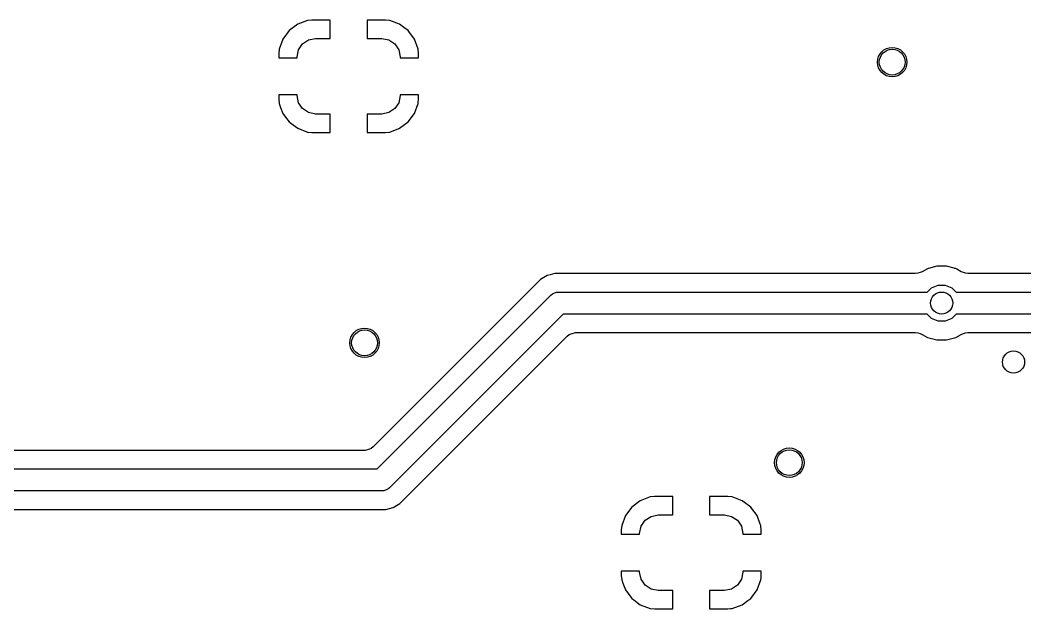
# Model space of a CAD drawing. Header units: inches. Extents: x 0.01 to 5.35, y 0.01 to 3.37.
# Drawn here: x 2.286 to 2.823, y 2.332 to 2.646 of the extents above; entities that cross this region are included whole.
import ezdxf

# ---------------------------------------------------------------- set-up
doc = ezdxf.new("R2010")
doc.units = ezdxf.units.IN
doc.header["$MEASUREMENT"] = 0
doc.layers.add('BLACK', color=250, linetype='CONTINUOUS')

msp = doc.modelspace()

# ---------------------------------------------------------------- linework, layer by layer
at = {"layer": 'BLACK', "linetype": 'CONTINUOUS'}
for p, q in [((2.4348, 2.64407), (2.43027, 2.64068)), ((2.4401, 2.64605), (2.4348, 2.64407)), ((2.4348, 2.64407), (2.4348, 2.64407)), ((2.44245, 2.6463), (2.4401, 2.64605)), ((2.4401, 2.64605), (2.4401, 2.64605)), ((2.4522, 2.6463), (2.44245, 2.6463)), ((2.4522, 2.63646), (2.4522, 2.6463)), ((2.48165, 2.6463), (2.47189, 2.6463)), ((2.47189, 2.6463), (2.47189, 2.63646)), ((2.48399, 2.64605), (2.48165, 2.6463)), ((2.48165, 2.6463), (2.48165, 2.6463)), ((2.48929, 2.64407), (2.48399, 2.64605)), ((2.48399, 2.64605), (2.48399, 2.64605)), ((2.49148, 2.64243), (2.48929, 2.64407)), ((2.48929, 2.64407), (2.48929, 2.64407)), ((2.48929, 2.64407), (2.48929, 2.64407)), ((2.49383, 2.64068), (2.49148, 2.64243)), ((2.43027, 2.64068), (2.42688, 2.63615)), ((2.43027, 2.64068), (2.43027, 2.64068)), ((2.49416, 2.64023), (2.49383, 2.64068)), ((2.49383, 2.64068), (2.49383, 2.64068)), ((2.49722, 2.63615), (2.49416, 2.64023)), ((2.42688, 2.63615), (2.4249, 2.63084)), ((2.42688, 2.63615), (2.42688, 2.63615)), ((2.43524, 2.63038), (2.43737, 2.63357)), ((2.43737, 2.63357), (2.44056, 2.63571)), ((2.44056, 2.63571), (2.44433, 2.63646)), ((2.44433, 2.63646), (2.4522, 2.63646)), ((2.47189, 2.63646), (2.47976, 2.63646)), ((2.47976, 2.63646), (2.48353, 2.63571)), ((2.48353, 2.63571), (2.48672, 2.63357)), ((2.48672, 2.63357), (2.48886, 2.63038)), ((2.4992, 2.63084), (2.49722, 2.63615)), ((2.49722, 2.63615), (2.49722, 2.63615)), ((2.4249, 2.63084), (2.42465, 2.6285)), ((2.42465, 2.6285), (2.42465, 2.62612)), ((2.42465, 2.6285), (2.42465, 2.6285)), ((2.42465, 2.62612), (2.43449, 2.62612)), ((2.4249, 2.63084), (2.4249, 2.63084)), ((2.43449, 2.62661), (2.43524, 2.63038)), ((2.43449, 2.62612), (2.43449, 2.62661)), ((2.48886, 2.63038), (2.48961, 2.62661)), ((2.48961, 2.62661), (2.48961, 2.62612)), ((2.48961, 2.62612), (2.49945, 2.62612)), ((2.49945, 2.6285), (2.4992, 2.63084)), ((2.4992, 2.63084), (2.4992, 2.63084)), ((2.4992, 2.63084), (2.4992, 2.63084)), ((2.49945, 2.62612), (2.49945, 2.6285)), ((2.49945, 2.6285), (2.49945, 2.6285)), ((2.49945, 2.6285), (2.49945, 2.6285)), ((2.49945, 2.6285), (2.49945, 2.6285)), ((2.43449, 2.60644), (2.42465, 2.60644)), ((2.42465, 2.60644), (2.42465, 2.60406)), ((2.43449, 2.60594), (2.43449, 2.60644)), ((2.43524, 2.60218), (2.43449, 2.60594)), ((2.48961, 2.60594), (2.48886, 2.60218)), ((2.49945, 2.60644), (2.48961, 2.60644)), ((2.48961, 2.60644), (2.48961, 2.60594)), ((2.49945, 2.60406), (2.49945, 2.60644)), ((2.42465, 2.60406), (2.4249, 2.60172)), ((2.4249, 2.60172), (2.4249, 2.60172)), ((2.4249, 2.60172), (2.42566, 2.59966)), ((2.42566, 2.59966), (2.42688, 2.59641)), ((2.43737, 2.59899), (2.43524, 2.60218)), ((2.48886, 2.60218), (2.48672, 2.59899)), ((2.49722, 2.59641), (2.4992, 2.60172)), ((2.4992, 2.60172), (2.49925, 2.60226)), ((2.4992, 2.60172), (2.4992, 2.60172)), ((2.49925, 2.60226), (2.49945, 2.60406)), ((2.49945, 2.60406), (2.49945, 2.60406)), ((2.42688, 2.59641), (2.42688, 2.59641)), ((2.42688, 2.59641), (2.42833, 2.59447)), ((2.42833, 2.59447), (2.43027, 2.59188)), ((2.44056, 2.59685), (2.43737, 2.59899)), ((2.44433, 2.5961), (2.44056, 2.59685)), ((2.4522, 2.5961), (2.44433, 2.5961)), ((2.4522, 2.58626), (2.4522, 2.5961)), ((2.47976, 2.5961), (2.47189, 2.5961)), ((2.47189, 2.5961), (2.47189, 2.58626)), ((2.48353, 2.59685), (2.47976, 2.5961)), ((2.48672, 2.59899), (2.48353, 2.59685)), ((2.49383, 2.59188), (2.49722, 2.59641)), ((2.49722, 2.59641), (2.49722, 2.59641)), ((2.43027, 2.59188), (2.43027, 2.59188)), ((2.43027, 2.59188), (2.43122, 2.59117)), ((2.43122, 2.59117), (2.4348, 2.58849)), ((2.4348, 2.58849), (2.4348, 2.58849)), ((2.4348, 2.58849), (2.4401, 2.58651)), ((2.48884, 2.58832), (2.48897, 2.58837)), ((2.48897, 2.58837), (2.48929, 2.58849)), ((2.48929, 2.58849), (2.49383, 2.59188)), ((2.48929, 2.58849), (2.48929, 2.58849)), ((2.49383, 2.59188), (2.49383, 2.59188)), ((2.4401, 2.58651), (2.4401, 2.58651)), ((2.4401, 2.58651), (2.44037, 2.58648)), ((2.44037, 2.58648), (2.44245, 2.58626)), ((2.44245, 2.58626), (2.44245, 2.58626)), ((2.44245, 2.58626), (2.44245, 2.58626)), ((2.44245, 2.58626), (2.4522, 2.58626)), ((2.47189, 2.58626), (2.48165, 2.58626)), ((2.48165, 2.58626), (2.48399, 2.58651)), ((2.48165, 2.58626), (2.48165, 2.58626)), ((2.48165, 2.58626), (2.48165, 2.58626)), ((2.48399, 2.58651), (2.48884, 2.58832)), ((2.48399, 2.58651), (2.48399, 2.58651)), ((2.48399, 2.58651), (2.48399, 2.58651)), ((2.48884, 2.58832), (2.48884, 2.58832)), ((2.48884, 2.58832), (2.48884, 2.58832)), ((2.77137, 2.51348), (2.76857, 2.51186)), ((2.77144, 2.5135), (2.77137, 2.51348)), ((2.77171, 2.51357), (2.77144, 2.5135)), ((2.77189, 2.51362), (2.77171, 2.51357)), ((2.77171, 2.51357), (2.77171, 2.51357)), ((2.77638, 2.51482), (2.77189, 2.51362)), ((2.78157, 2.51482), (2.77638, 2.51482)), ((2.78569, 2.51372), (2.78157, 2.51482)), ((2.78157, 2.51482), (2.78157, 2.51482)), ((2.78596, 2.51365), (2.78569, 2.51372)), ((2.78628, 2.5136), (2.78596, 2.51365)), ((2.78688, 2.51336), (2.78628, 2.5136)), ((2.78714, 2.51316), (2.78688, 2.51336)), ((2.56817, 2.50981), (2.56457, 2.50774)), ((2.56966, 2.51021), (2.56817, 2.50981)), ((2.57218, 2.51089), (2.56966, 2.51021)), ((2.56966, 2.51021), (2.56966, 2.51021)), ((2.57633, 2.51089), (2.57218, 2.51089)), ((2.57218, 2.51089), (2.57218, 2.51089)), ((2.57663, 2.51089), (2.57633, 2.51089)), ((2.5767, 2.51089), (2.57663, 2.51089)), ((2.76493, 2.51089), (2.5767, 2.51089)), ((2.5767, 2.51089), (2.5767, 2.51089)), ((2.76619, 2.51105), (2.76493, 2.51089)), ((2.76739, 2.51137), (2.76619, 2.51105)), ((2.76857, 2.51186), (2.76739, 2.51137)), ((2.78939, 2.51186), (2.78714, 2.51316)), ((2.79056, 2.51137), (2.78939, 2.51186)), ((2.79176, 2.51105), (2.79056, 2.51137)), ((2.79303, 2.51089), (2.79176, 2.51105)), ((2.97615, 2.51089), (2.79303, 2.51089)), ((2.56457, 2.50774), (2.47516, 2.41832)), ((2.77123, 2.50102), (2.77351, 2.5033)), ((2.77351, 2.5033), (2.77706, 2.50477)), ((2.77706, 2.50477), (2.7809, 2.50477)), ((2.7809, 2.50477), (2.78444, 2.5033)), ((2.78444, 2.5033), (2.78672, 2.50102)), ((2.47732, 2.40654), (2.57008, 2.49929)), ((2.57008, 2.49929), (2.57097, 2.50003)), ((2.57097, 2.50003), (2.57258, 2.50069)), ((2.57258, 2.50069), (2.5731, 2.50091)), ((2.5731, 2.50091), (2.57425, 2.50102)), ((2.57425, 2.50102), (2.77123, 2.50102)), ((2.78672, 2.50102), (3.02012, 2.50102)), ((2.5767, 2.48921), (2.48394, 2.39645)), ((2.77123, 2.48921), (2.5767, 2.48921)), ((2.77351, 2.48693), (2.77123, 2.48921)), ((2.77706, 2.48546), (2.77351, 2.48693)), ((2.78444, 2.48693), (2.7809, 2.48546)), ((2.78672, 2.48921), (2.78444, 2.48693)), ((3.02012, 2.48921), (2.78672, 2.48921)), ((2.7809, 2.48546), (2.77706, 2.48546)), ((2.48945, 2.38801), (2.57886, 2.47742)), ((2.57886, 2.47742), (2.57997, 2.47826)), ((2.57997, 2.47826), (2.58088, 2.47875)), ((2.58088, 2.47875), (2.58322, 2.47935)), ((2.58322, 2.47935), (2.76493, 2.47935)), ((2.76493, 2.47935), (2.76619, 2.47918)), ((2.76619, 2.47918), (2.76739, 2.47886)), ((2.76739, 2.47886), (2.76857, 2.47837)), ((2.76857, 2.47837), (2.77137, 2.47676)), ((2.77137, 2.47676), (2.77638, 2.47541)), ((2.78157, 2.47541), (2.78658, 2.47676)), ((2.78658, 2.47676), (2.78939, 2.47838)), ((2.78939, 2.47838), (2.79056, 2.47886)), ((2.79056, 2.47886), (2.79176, 2.47918)), ((2.79176, 2.47918), (2.79303, 2.47935)), ((2.79303, 2.47935), (2.97199, 2.47935)), ((2.77638, 2.47541), (2.77638, 2.47541)), ((2.77638, 2.47541), (2.78157, 2.47541)), ((2.78157, 2.47541), (2.78157, 2.47541)), ((2.47314, 2.41699), (2.4708, 2.4164)), ((2.47405, 2.41749), (2.47314, 2.41699)), ((2.47516, 2.41832), (2.47405, 2.41749)), ((2.4708, 2.4164), (2.0192, 2.4164)), ((1.3522, 2.40654), (2.47732, 2.40654)), ((2.48205, 2.39531), (2.48092, 2.39484)), ((2.48304, 2.39572), (2.48205, 2.39531)), ((2.48394, 2.39645), (2.48304, 2.39572)), ((2.47976, 2.39472), (1.35465, 2.39472)), ((2.48092, 2.39484), (2.47976, 2.39472)), ((2.62317, 2.39152), (2.61787, 2.38954)), ((2.62552, 2.39177), (2.62317, 2.39152)), ((2.62317, 2.39152), (2.62317, 2.39152)), ((2.63528, 2.39177), (2.62552, 2.39177)), ((2.63528, 2.38193), (2.63528, 2.39177)), ((2.66472, 2.39177), (2.65496, 2.39177)), ((2.65496, 2.39177), (2.65496, 2.38193)), ((2.66706, 2.39152), (2.66472, 2.39177)), ((2.66472, 2.39177), (2.66472, 2.39177)), ((2.67237, 2.38954), (2.66706, 2.39152)), ((2.66706, 2.39152), (2.66706, 2.39152)), ((1.98463, 2.38486), (2.48184, 2.38486)), ((2.48184, 2.38486), (2.48585, 2.38594)), ((2.48184, 2.38486), (2.48184, 2.38486)), ((2.48585, 2.38594), (2.48945, 2.38801)), ((2.61334, 2.38615), (2.60995, 2.38162)), ((2.61787, 2.38954), (2.61334, 2.38615)), ((2.61334, 2.38615), (2.61334, 2.38615)), ((2.61787, 2.38954), (2.61787, 2.38954)), ((2.67357, 2.38864), (2.67237, 2.38954)), ((2.67237, 2.38954), (2.67237, 2.38954)), ((2.67237, 2.38954), (2.67237, 2.38954)), ((2.6769, 2.38615), (2.67357, 2.38864)), ((2.67735, 2.38555), (2.6769, 2.38615)), ((2.6769, 2.38615), (2.6769, 2.38615)), ((2.68029, 2.38162), (2.67735, 2.38555)), ((2.60995, 2.38162), (2.60797, 2.37631)), ((2.60995, 2.38162), (2.60995, 2.38162)), ((2.61831, 2.37585), (2.62044, 2.37905)), ((2.62044, 2.37905), (2.62364, 2.38118)), ((2.62364, 2.38118), (2.6274, 2.38193)), ((2.6274, 2.38193), (2.63528, 2.38193)), ((2.65496, 2.38193), (2.66283, 2.38193)), ((2.66283, 2.38193), (2.6666, 2.38118)), ((2.6666, 2.38118), (2.66979, 2.37905)), ((2.66979, 2.37905), (2.67193, 2.37585)), ((2.68201, 2.37701), (2.68029, 2.38162)), ((2.68029, 2.38162), (2.68029, 2.38162)), ((2.60797, 2.37631), (2.60772, 2.37397)), ((2.60772, 2.37397), (2.60772, 2.37159)), ((2.60772, 2.37397), (2.60772, 2.37397)), ((2.60797, 2.37631), (2.60797, 2.37631)), ((2.61756, 2.37209), (2.61831, 2.37585)), ((2.67193, 2.37585), (2.67268, 2.37209)), ((2.68227, 2.37631), (2.68201, 2.37701)), ((2.68252, 2.37397), (2.68227, 2.37631)), ((2.68227, 2.37631), (2.68227, 2.37631)), ((2.68252, 2.37159), (2.68252, 2.37397)), ((2.68252, 2.37397), (2.68252, 2.37397)), ((2.68252, 2.37397), (2.68252, 2.37397)), ((2.68252, 2.37397), (2.68252, 2.37397)), ((2.60772, 2.37159), (2.61756, 2.37159)), ((2.61756, 2.37159), (2.61756, 2.37209)), ((2.67268, 2.37209), (2.67268, 2.37159)), ((2.67268, 2.37159), (2.68252, 2.37159)), ((2.61756, 2.35191), (2.60772, 2.35191)), ((2.60772, 2.35191), (2.60772, 2.34953)), ((2.60772, 2.34953), (2.60797, 2.34719)), ((2.60797, 2.34719), (2.60797, 2.34719)), ((2.60797, 2.34719), (2.60863, 2.34542)), ((2.61756, 2.35142), (2.61756, 2.35191)), ((2.61831, 2.34765), (2.61756, 2.35142)), ((2.62044, 2.34446), (2.61831, 2.34765)), ((2.67193, 2.34765), (2.66979, 2.34446)), ((2.67268, 2.35142), (2.67193, 2.34765)), ((2.68252, 2.35191), (2.67268, 2.35191)), ((2.67268, 2.35191), (2.67268, 2.35142)), ((2.68029, 2.34189), (2.68227, 2.34719)), ((2.68227, 2.34719), (2.68242, 2.34859)), ((2.68227, 2.34719), (2.68227, 2.34719)), ((2.68242, 2.34859), (2.68252, 2.34953)), ((2.68252, 2.34953), (2.68252, 2.35191)), ((2.68252, 2.34953), (2.68252, 2.34953)), ((2.60863, 2.34542), (2.60995, 2.34189)), ((2.60995, 2.34189), (2.60995, 2.34189)), ((2.60995, 2.34189), (2.61143, 2.33991)), ((2.62364, 2.34232), (2.62044, 2.34446)), ((2.6274, 2.34157), (2.62364, 2.34232)), ((2.63528, 2.34157), (2.6274, 2.34157)), ((2.63528, 2.33173), (2.63528, 2.34157)), ((2.66283, 2.34157), (2.65496, 2.34157)), ((2.65496, 2.34157), (2.65496, 2.33173)), ((2.6666, 2.34232), (2.66283, 2.34157)), ((2.66979, 2.34446), (2.6666, 2.34232)), ((2.6769, 2.33735), (2.68029, 2.34189)), ((2.68029, 2.34189), (2.68029, 2.34189)), ((2.61143, 2.33991), (2.61334, 2.33735)), ((2.61334, 2.33735), (2.61334, 2.33735)), ((2.61334, 2.33735), (2.61448, 2.3365)), ((2.61448, 2.3365), (2.61787, 2.33396)), ((2.67237, 2.33396), (2.67534, 2.33619)), ((2.67534, 2.33619), (2.6769, 2.33735)), ((2.67534, 2.33619), (2.67534, 2.33619)), ((2.61787, 2.33396), (2.61787, 2.33396)), ((2.61787, 2.33396), (2.62317, 2.33198)), ((2.62317, 2.33198), (2.62317, 2.33198)), ((2.62317, 2.33198), (2.62344, 2.33196)), ((2.62344, 2.33196), (2.62552, 2.33173)), ((2.62552, 2.33173), (2.62552, 2.33173)), ((2.62552, 2.33173), (2.62552, 2.33173)), ((2.62552, 2.33173), (2.63528, 2.33173)), ((2.65496, 2.33173), (2.66472, 2.33173)), ((2.66472, 2.33173), (2.66612, 2.33188)), ((2.66472, 2.33173), (2.66472, 2.33173)), ((2.66472, 2.33173), (2.66472, 2.33173)), ((2.66612, 2.33188), (2.66706, 2.33198)), ((2.66706, 2.33198), (2.67237, 2.33396)), ((2.66706, 2.33198), (2.66706, 2.33198)), ((2.67237, 2.33396), (2.67237, 2.33396))]:
    msp.add_line(p, q, dxfattribs=at)
at = {"layer": 'BLACK'}
for centre, radius in [((2.75254, 2.62386), 0.00787), ((2.77898, 2.49512), 0.00591), ((2.47054, 2.47386), 0.00787), ((2.81736, 2.46362), 0.00591), ((2.69754, 2.40986), 0.00787)]:
    msp.add_circle(centre, radius, dxfattribs=at)
at = {"layer": 'WHITE'}
for centre, radius in [((2.75254, 2.62386), 0.00689), ((2.77898, 2.49512), 0.00591), ((2.47054, 2.47386), 0.00689), ((2.81736, 2.46362), 0.00591), ((2.69754, 2.40986), 0.00689)]:
    msp.add_circle(centre, radius, dxfattribs=at)

doc.saveas('drawing.dxf')
